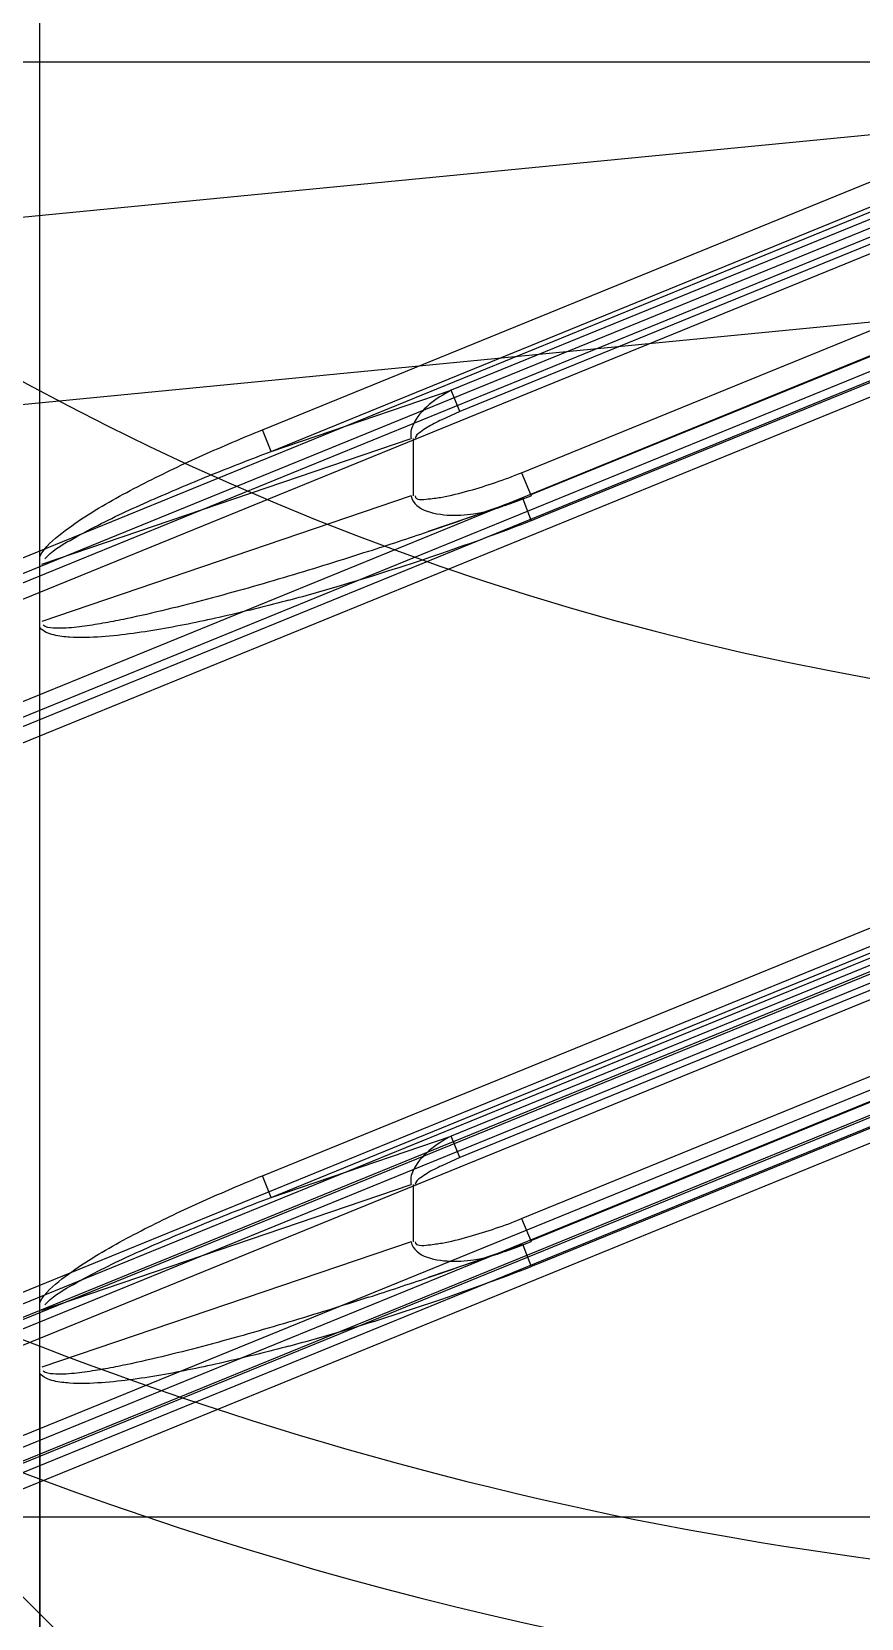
# Model space of a CAD drawing. Header units: millimetres. Extents: x -97344 to -49824, y -57049 to -40247.
# Drawn here: x -69300.34 to -69293.67, y -49611.91 to -49599.15 of the extents above; entities that cross this region are included whole.
import ezdxf

# ---------------------------------------------------------------- set-up
doc = ezdxf.new("R2010")
doc.units = ezdxf.units.MM
doc.header["$LTSCALE"] = 200
for name, color, linetype in [('03___PRT_ALL_CURVES', 7, 'Continuous'), ('DIM', 3, 'Continuous'), ('LAY0001', 7, 'Continuous'), ('LAY0002', 7, 'Continuous')]:
    doc.layers.add(name, color=color, linetype=linetype)

# ---------------------------------------------------------------- blocks, each defined once
blk = doc.blocks.new('23-D1023-B_CURAVLE-PLATE-RIGHT_Absen-PL__364', base_point=(865.652, -91.98))
at = {"color": 7, "linetype": 'Continuous'}
blk.add_line((918.198, 17.02), (907.304, 17.02), dxfattribs=at)
for radius, start, end in [(29.5, 217.5551, 316.9552), (22.5, 237.8343, 296.7498), (30.5, 248.5714, 316.9552)]:
    blk.add_arc((918.75, 34.22), radius, start, end, dxfattribs=at)
blk = doc.blocks.new('Top1', base_point=(668.75, -75.52))
at = {"color": 7, "linetype": 'Continuous'}
for p, q in [((401.226, 15.117), (420.802, 17.02)), ((401.371, 13.624), (420.875, 15.52)), ((400.761, 11.921), (417.468, -4.785))]:
    blk.add_line(p, q, dxfattribs=at)
blk.add_blockref('23-D1023-B_CURAVLE-PLATE-RIGHT_Absen-PL__364', (865.652, -91.98))
blk = doc.blocks.new('*U1466')
blk.add_blockref('Top1', (0, -50.114))
blk = doc.blocks.new('*U1467')
at = {"layer": 'DIM', "color": 0, "linetype": 'ByBlock', "lineweight": -2, "transparency": 16777216}
for p in [(0, 0), (500, 0)]:
    blk.add_blockref('*U1466', p, dxfattribs=at)
blk = doc.blocks.new('2250')
at = {"layer": '03___PRT_ALL_CURVES', "color": 7, "linetype": 'Continuous'}
blk.add_line((-45098.388, -64438.84), (-45098.388, -64419.739), dxfattribs=at)
at = {"layer": 'LAY0001', "color": 7, "linetype": 'Continuous'}
for p, q in [((-45098.388, -64426.113), (-45098.388, -64420.685)), ((-45096.6, -64425.094), (-45087.888, -64421.538)), ((-45096.53, -64425.268), (-45087.817, -64421.711)), ((-45087.959, -64421.867), (-45095.081, -64424.775)), ((-45087.888, -64422.04), (-45095.011, -64424.948)), ((-45094.516, -64425.439), (-45087.965, -64422.764)), ((-45087.961, -64422.972), (-45094.442, -64425.618)), ((-45087.888, -64423.151), (-45094.369, -64425.797)), ((-45096.53, -64425.268), (-45095.081, -64424.775)), ((-45095.011, -64424.948), (-45095.081, -64424.775)), ((-45095.011, -64424.948), (-45095.157, -64425.013)), ((-45096.53, -64425.268), (-45096.6, -64425.094)), ((-45098.372, -64426.174), (-45095.404, -64425.164)), ((-45095.388, -64425.164), (-45095.388, -64425.626)), ((-45094.516, -64425.439), (-45094.44, -64425.624)), ((-45095.404, -64425.626), (-45098.372, -64426.635)), ((-45094.651, -64425.703), (-45095.266, -64425.913)), ((-45094.508, -64425.644), (-45094.506, -64425.65)), ((-45094.506, -64425.65), (-45094.439, -64425.825)), ((-45094.369, -64425.797), (-45094.439, -64425.825)), ((-45098.388, -64426.635), (-45098.388, -64426.174)), ((-45098.388, -64432.113), (-45098.388, -64426.685)), ((-45096.6, -64431.094), (-45087.888, -64427.538)), ((-45096.53, -64431.268), (-45087.817, -64427.711)), ((-45087.959, -64427.867), (-45095.081, -64430.775)), ((-45087.888, -64428.04), (-45095.011, -64430.948)), ((-45094.516, -64431.439), (-45087.965, -64428.764)), ((-45087.961, -64428.972), (-45094.442, -64431.618)), ((-45087.888, -64429.151), (-45094.369, -64431.797)), ((-45096.53, -64431.268), (-45095.081, -64430.775)), ((-45095.011, -64430.948), (-45095.081, -64430.775)), ((-45095.011, -64430.948), (-45095.157, -64431.013)), ((-45096.53, -64431.268), (-45096.6, -64431.094)), ((-45098.372, -64432.174), (-45095.404, -64431.164)), ((-45095.388, -64431.164), (-45095.388, -64431.626)), ((-45094.516, -64431.439), (-45094.44, -64431.624)), ((-45095.404, -64431.626), (-45098.372, -64432.635)), ((-45094.651, -64431.703), (-45095.266, -64431.913)), ((-45094.508, -64431.644), (-45094.506, -64431.65)), ((-45094.506, -64431.65), (-45094.439, -64431.825)), ((-45094.369, -64431.797), (-45094.439, -64431.825)), ((-45098.388, -64432.635), (-45098.388, -64432.174)), ((-45098.388, -64432.685), (-45098.388, -64438.84))]:
    blk.add_line(p, q, dxfattribs=at)
for points in [[(-45094.651, -64425.703), (-45094.576, -64425.676), (-45094.498, -64425.647), (-45094.44, -64425.624)], [(-45094.651, -64431.703), (-45094.576, -64431.676), (-45094.498, -64431.647), (-45094.44, -64431.624)]]:
    blk.add_lwpolyline(points, dxfattribs=at)
for centre, radius, start, end in [((-45105.746, -64395.088), 32.557, 288.777, 290.1922), ((-45101.602, -64407.267), 19.892, 288.9039, 291.1057), ((-45105.967, -64394.464), 33.219, 287.9206, 288.7914), ((-45101.654, -64407.151), 20.019, 286.5734, 288.9388), ((-45100.966, -64409.464), 17.606, 285.0774, 286.5741), ((-45105.746, -64401.088), 32.557, 288.777, 290.1922), ((-45101.602, -64413.267), 19.892, 288.9039, 291.1057), ((-45105.967, -64400.464), 33.219, 287.9206, 288.7914), ((-45101.654, -64413.151), 20.019, 286.5734, 288.9388), ((-45100.966, -64415.464), 17.606, 285.0774, 286.5741)]:
    blk.add_arc(centre, radius, start, end, dxfattribs=at)
for points in [[(-45095.081, -64424.775), (-45095.203, -64424.841), (-45095.331, -64424.928), (-45095.388, -64425.053)], [(-45095.388, -64425.053), (-45095.404, -64425.087), (-45095.412, -64425.127), (-45095.404, -64425.164)], [(-45095.081, -64430.775), (-45095.203, -64430.841), (-45095.331, -64430.928), (-45095.388, -64431.053)], [(-45095.388, -64431.053), (-45095.404, -64431.087), (-45095.412, -64431.127), (-45095.404, -64431.164)]]:
    blk.add_open_spline(points, degree=3, dxfattribs=at)
for points, knots in [([(-45098.388, -64426.113), (-45098.349, -64426.036), (-45098.212, -64425.919), (-45097.93, -64425.725), (-45097.548, -64425.518), (-45097.079, -64425.295), (-45096.761, -64425.16), (-45096.6, -64425.094)], [0, 0, 0, 0, 0.124331, 0.249397, 0.499553, 0.749771, 1, 1, 1, 1]), ([(-45095.157, -64425.013), (-45095.197, -64425.032), (-45095.259, -64425.062), (-45095.327, -64425.11), (-45095.371, -64425.142), (-45095.371, -64425.164)], [0, 0, 0, 0, 0.501284, 0.749172, 1, 1, 1, 1]), ([(-45098.349, -64426.133), (-45098.294, -64426.069), (-45098.145, -64425.981), (-45097.851, -64425.821), (-45097.467, -64425.646), (-45097.001, -64425.45), (-45096.687, -64425.328), (-45096.53, -64425.268)], [0, 0, 0, 0, 0.124662, 0.249704, 0.499789, 0.749893, 1, 1, 1, 1]), ([(-45095.371, -64425.626), (-45095.371, -64425.662), (-45095.249, -64425.649), (-45095.127, -64425.633), (-45094.934, -64425.585), (-45094.725, -64425.519), (-45094.584, -64425.467), (-45094.516, -64425.439)], [0, 0, 0, 0, 0.121276, 0.246967, 0.497909, 0.748954, 1, 1, 1, 1]), ([(-45095.404, -64425.626), (-45095.376, -64425.749), (-45095.018, -64425.813), (-45094.792, -64425.751), (-45094.666, -64425.708)], [0, 0, 0, 0, 0.487505, 1, 1, 1, 1]), ([(-45095.746, -64426.072), (-45095.96, -64426.141), (-45096.39, -64426.275), (-45096.931, -64426.429), (-45097.367, -64426.541), (-45097.641, -64426.604), (-45097.862, -64426.648), (-45098.028, -64426.675), (-45098.17, -64426.691), (-45098.279, -64426.69), (-45098.341, -64426.684), (-45098.362, -64426.665)], [0, 0, 0, 0, 0.250056, 0.500108, 0.625138, 0.750165, 0.81268, 0.875195, 0.937693, 0.968896, 1, 1, 1, 1]), ([(-45096.386, -64426.464), (-45096.551, -64426.508), (-45096.883, -64426.592), (-45097.301, -64426.68), (-45097.638, -64426.734), (-45097.892, -64426.762), (-45098.108, -64426.769), (-45098.274, -64426.75), (-45098.362, -64426.718), (-45098.388, -64426.685)], [0, 0, 0, 0, 0.250223, 0.500431, 0.625541, 0.750638, 0.87567, 0.938162, 1, 1, 1, 1]), ([(-45098.388, -64432.113), (-45098.349, -64432.036), (-45098.212, -64431.919), (-45097.93, -64431.725), (-45097.548, -64431.518), (-45097.079, -64431.295), (-45096.761, -64431.16), (-45096.6, -64431.094)], [0, 0, 0, 0, 0.124331, 0.249397, 0.499553, 0.749771, 1, 1, 1, 1]), ([(-45095.157, -64431.013), (-45095.197, -64431.032), (-45095.259, -64431.062), (-45095.327, -64431.11), (-45095.371, -64431.142), (-45095.371, -64431.164)], [0, 0, 0, 0, 0.501284, 0.749172, 1, 1, 1, 1]), ([(-45098.349, -64432.133), (-45098.294, -64432.069), (-45098.145, -64431.981), (-45097.851, -64431.821), (-45097.467, -64431.646), (-45097.001, -64431.45), (-45096.687, -64431.328), (-45096.53, -64431.268)], [0, 0, 0, 0, 0.124662, 0.249704, 0.499789, 0.749893, 1, 1, 1, 1]), ([(-45095.371, -64431.626), (-45095.371, -64431.662), (-45095.249, -64431.649), (-45095.127, -64431.633), (-45094.934, -64431.585), (-45094.725, -64431.519), (-45094.584, -64431.467), (-45094.516, -64431.439)], [0, 0, 0, 0, 0.121276, 0.246967, 0.497909, 0.748954, 1, 1, 1, 1]), ([(-45095.404, -64431.626), (-45095.376, -64431.749), (-45095.018, -64431.813), (-45094.792, -64431.751), (-45094.666, -64431.708)], [0, 0, 0, 0, 0.487505, 1, 1, 1, 1]), ([(-45095.746, -64432.072), (-45095.96, -64432.141), (-45096.39, -64432.275), (-45096.931, -64432.429), (-45097.367, -64432.541), (-45097.641, -64432.604), (-45097.862, -64432.648), (-45098.028, -64432.675), (-45098.17, -64432.691), (-45098.279, -64432.69), (-45098.341, -64432.684), (-45098.362, -64432.665)], [0, 0, 0, 0, 0.250056, 0.500108, 0.625138, 0.750165, 0.81268, 0.875195, 0.937693, 0.968896, 1, 1, 1, 1]), ([(-45096.386, -64432.464), (-45096.551, -64432.508), (-45096.883, -64432.592), (-45097.301, -64432.68), (-45097.638, -64432.734), (-45097.892, -64432.762), (-45098.108, -64432.769), (-45098.274, -64432.75), (-45098.362, -64432.718), (-45098.388, -64432.685)], [0, 0, 0, 0, 0.250223, 0.500431, 0.625541, 0.750638, 0.87567, 0.938162, 1, 1, 1, 1])]:
    blk.add_open_spline(points, degree=3, knots=knots, dxfattribs=at)
at = {"layer": 'LAY0002', "color": 7, "linetype": 'Continuous'}
for p, q in [((-45099.467, -64426.507), (-45088.165, -64421.893)), ((-45099.154, -64426.507), (-45087.852, -64421.893)), ((-45099.472, -64426.711), (-45088.17, -64422.097)), ((-45099.149, -64426.711), (-45087.846, -64422.097)), ((-45099.467, -64427.662), (-45088.165, -64423.047)), ((-45099.154, -64427.662), (-45087.852, -64423.047)), ((-45099.472, -64427.866), (-45088.17, -64423.251)), ((-45099.149, -64427.866), (-45087.846, -64423.251)), ((-45099.388, -64432.382), (-45087.888, -64427.687)), ((-45099.467, -64432.507), (-45088.165, -64427.893)), ((-45087.888, -64427.891), (-45099.388, -64432.586)), ((-45099.154, -64432.507), (-45087.852, -64427.893)), ((-45099.472, -64432.711), (-45088.17, -64428.097)), ((-45099.149, -64432.711), (-45087.846, -64428.097)), ((-45099.388, -64433.536), (-45087.888, -64428.842)), ((-45099.467, -64433.662), (-45088.165, -64429.047)), ((-45087.888, -64429.046), (-45099.388, -64433.741)), ((-45099.154, -64433.662), (-45087.852, -64429.047)), ((-45099.472, -64433.866), (-45088.17, -64429.251)), ((-45099.149, -64433.866), (-45087.846, -64429.251)), ((-45087.781, -64433.84), (-45105.781, -64433.84))]:
    blk.add_line(p, q, dxfattribs=at)
blk = doc.blocks.new('*U1488')
at = {"layer": 'DIM', "color": 3}
blk.add_blockref('2250', (45347.11, 64440.647), dxfattribs=at)
blk = doc.blocks.new('*U1489')
at = {"layer": 'DIM', "color": 0, "linetype": 'ByBlock', "lineweight": -2, "transparency": 16777216}
blk.add_blockref('*U1488', (0, 0), dxfattribs=at)

msp = doc.modelspace()

# ---------------------------------------------------------------- block references
at = {"layer": 'DIM', "color": 3}
for name, p in [('*U1467', (-69539.665, -49641.82)), ('*U1489', (-69548.994, -49617.903))]:
    msp.add_blockref(name, p, dxfattribs=at)

doc.saveas('drawing.dxf')
